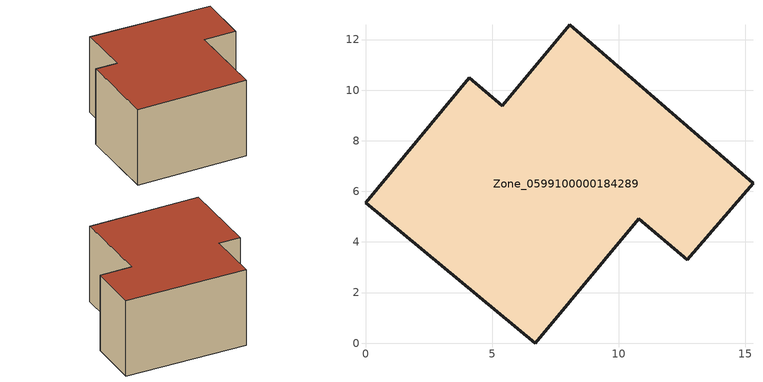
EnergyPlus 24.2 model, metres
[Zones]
Zone_0599100000184289
 floor ground (C_G): 10.79,4.91 6.71,0 0,5.56 4.1,10.49 5.41,9.38 8.06,12.58 15.31,6.31 12.71,3.3 z0
 wall outside (C_F): 15.31,6.31 8.06,12.58 5.41,9.38 4.1,10.49 0,5.56 6.71,0 10.79,4.91 12.71,3.3 15.31,6.31 z0:6.21
 roof outside (C_R): 12.71,3.3 15.31,6.31 8.06,12.58 5.41,9.38 4.1,10.49 0,5.56 6.71,0 10.79,4.91 z6.21
[BUILDING]
Pand.0599100000184289: North Axis=0; Terrain=City; Loads Convergence Tolerance Value=0.04; Temperature Convergence Tolerance Value=0.4; Solar Distribution=FullExterior; Maximum Number of Warmup Days=25; Minimum Number of Warmup Days=1
[Site:Location]
Rotterdam.The.Hague.AP_ZH_NLD Design_Conditions: Latitude=51.96; Longitude=4.45; Time Zone=1; Elevation=-4.5
[SITE:GROUNDTEMPERATURE:BUILDINGSURFACE]
18, 18, 18, 18, 18, 18, 18, 18, 18, 18, 18, 18
[MATERIAL] Thermal Absorptance=0.9; Solar Absorptance=0.7; Visible Absorptance=0.7
Name | Roughness | Thickness | Conductivity | Density | Specific Heat
G.TC.1946-1964 | MediumSmooth | 0.15 | 1 | 540 | 1210
F.TC.1946-1964 | Rough | 0.3 | 0.857143 | 1920 | 840
R.TC.1946-1964 | MediumRough | 0.2 | 0.235294 | 1500 | 1000
[CONSTRUCTION]
C_G: G.TC.1946-1964
C_F: F.TC.1946-1964
C_R: R.TC.1946-1964
[ZONE]
Zone_0599100000184289: Type=1; Multiplier=1; Ceiling Height=Autocalculate; Volume=Autocalculate; Floor Area=autocalculate; Part of Total Floor Area=Yes
[ZONEINFILTRATION:DESIGNFLOWRATE]
Infil_Zone_0599100000184289: Zone or ZoneList or Space or SpaceList=Zone_0599100000184289; Schedule=AlwaysOn; Design Flow Rate Calculation Method=Flow/Area; Flow Rate per Floor Area=0.003; Constant Term Coefficient=1; Temperature Term Coefficient=0; Velocity Term Coefficient=0; Velocity Squared Term Coefficient=0
[HVACTEMPLATE:ZONE:IDEALLOADSAIRSYSTEM]
Zone_0599100000184289: Maximum Heating Supply Air Temperature=50; Minimum Cooling Supply Air Temperature=13; Maximum Heating Supply Air Humidity Ratio=0.0156; Minimum Cooling Supply Air Humidity Ratio=0.0077; Heating Limit=NoLimit; Cooling Limit=NoLimit; Dehumidification Control Type=ConstantSensibleHeatRatio; Cooling Sensible Heat Ratio=0.7; Dehumidification Setpoint=60; Humidification Control Type=None; Humidification Setpoint=30; Outdoor Air Method=None; Outdoor Air Flow Rate per Person=0.00944; Outdoor Air Flow Rate per Zone Floor Area=0; Outdoor Air Flow Rate per Zone=0; Demand Controlled Ventilation Type=None; Outdoor Air Economizer Type=NoEconomizer; Heat Recovery Type=None; Sensible Heat Recovery Effectiveness=0.7; Latent Heat Recovery Effectiveness=0.65
[ZONECONTROL:THERMOSTAT]
ThermostatControl_Zone_0599100000184289: Zone or ZoneList=Zone_0599100000184289; Control Type Schedule=DualSetpointControlType; Control 1=Thermostat_Zone_0599100000184289; Temperature Difference Between Cutout And Setpoint=0
[THERMOSTATSETPOINT:DUALSETPOINT]
Thermostat_Zone_0599100000184289: Heating Setpoint Temperature Schedule=HeatingSetpoint_Zone_0599100000184289; Cooling Setpoint Temperature Schedule=CoolingSetpoint_Zone_0599100000184289
[SCHEDULE:COMPACT]
HeatingSetpoint_Zone_0599100000184289: Through: 12/31, For: AllDays, Until: 24:00, 21
CoolingSetpoint_Zone_0599100000184289: Through: 12/31, For: AllDays, Until: 24:00, 24
DualSetpointControlType: Through: 12/31, For: AllDays, Until: 24:00, 4
AlwaysOn: Through: 12/31, For: AllDays, Until: 24:00, 1
